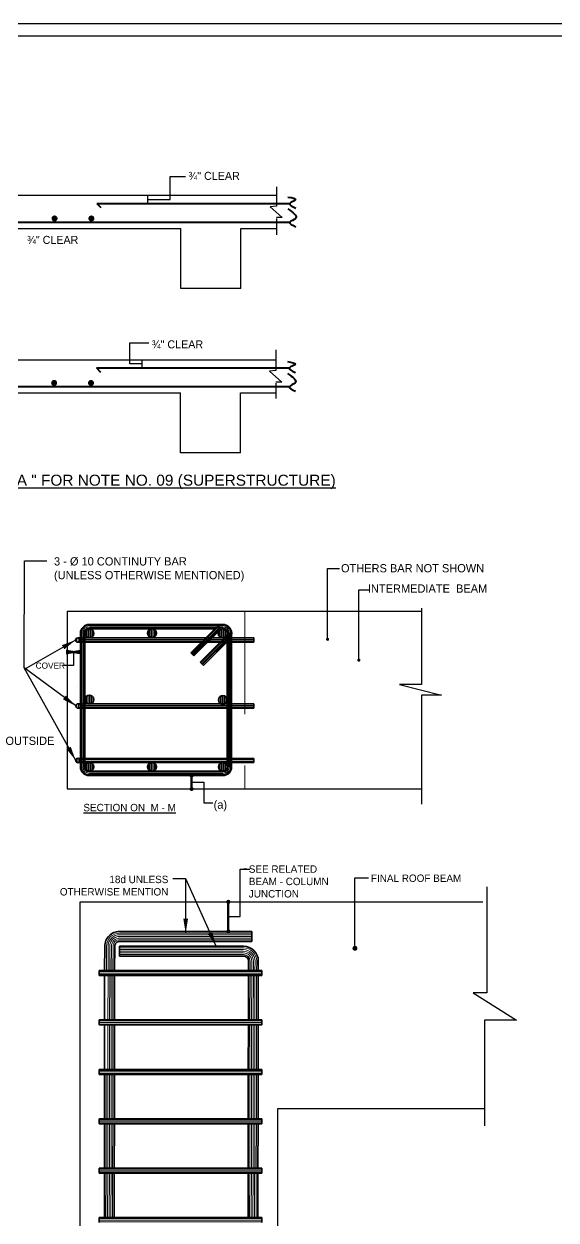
# Model space of a CAD drawing. Header units: inches. Extents: x -159432 to -126829, y -44881 to -40109.
# Drawn here: x -146109 to -145851, y -42296 to -41715 of the extents above; entities that cross this region are included whole.
import ezdxf

# ---------------------------------------------------------------- set-up
doc = ezdxf.new("R2010")
doc.units = ezdxf.units.IN
doc.header["$LTSCALE"] = 10
doc.header["$MEASUREMENT"] = 0
doc.linetypes.add('DASHED', pattern=[0.75, 0.5, -0.25])
doc.layers.get('0').update_dxf_attribs({"color": 140, "lineweight": 25})
for name, color, linetype, lineweight in [('DASHED LIGHT', 7, 'DASHED', 15), ('DIM', 6, 'Continuous', 25), ('DIMENSION', 6, 'Continuous', 25), ('DOTS', 31, 'Continuous', 0), ('line', 134, 'Continuous', 30), ('LINTEL', 12, 'Continuous', 35), ('SLAB  RODS', 212, 'Continuous', 40)]:
    doc.layers.add(name, color=color, linetype=linetype, lineweight=lineweight)
doc.styles.add('Arial Narrow', font='ARIALN.TTF', dxfattribs={"height": 8})
doc.dimstyles.new('ARCHITECT', dxfattribs={"dimtxt": 7, "dimasz": 2, "dimexe": 6, "dimexo": 6, "dimgap": 2, "dimtad": 1, "dimdec": 1, "dimzin": 3, "dimdsep": 46, "dimlunit": 4, "dimtxsty": 'Standard', "dimblk1": 'DIM', "dimblk2": 'DIM', "dimsah": 1, "dimcen": 0.09375, "dimse1": 1, "dimse2": 1, "dimclrd": 6, "dimclre": 6, "dimclrt": 5, "dimadec": 0, "dimazin": 0, "dimtfac": 0.5, "dimtdec": 1, "dimtofl": 0, "dimtmove": 2, "dimatfit": 3, "dimldrblk": 'DIM', "dimfxl": 6, "dimfrac": 1, "dimtolj": 1, "dimtzin": 0, "dimarcsym": 0})
doc.dimstyles.get("Standard").update_dxf_attribs({"dimtxt": 8, "dimasz": 2, "dimexe": 2, "dimexo": 3, "dimgap": 2, "dimtad": 1, "dimdec": 0, "dimzin": 0, "dimdsep": 46, "dimlunit": 3, "dimtxsty": 'Arial Narrow', "dimblk": 'DOT', "dimcen": 0.09, "dimclrd": 256, "dimclre": 256, "dimclrt": 256, "dimadec": 0, "dimazin": 0, "dimtfac": 1, "dimtdec": 0, "dimtix": 1, "dimtmove": 2, "dimatfit": 3, "dimldrblk": 'OPEN30', "dimfxl": 1, "dimtolj": 1, "dimtzin": 0, "dimlwd": -1, "dimlwe": -1, "dimarcsym": 0})
doc.dimstyles.new('STANDERD', dxfattribs={"dimscale": 0, "dimtxt": 4, "dimasz": 8, "dimexe": 8, "dimexo": 8, "dimgap": 2, "dimtad": 1, "dimdec": 0, "dimzin": 0, "dimdsep": 46, "dimlunit": 4, "dimtxsty": 'Standard', "dimblk": 'DOTSMALL', "dimcen": 0, "dimdle": 8, "dimclrd": 256, "dimclre": 256, "dimclrt": 2, "dimadec": 0, "dimazin": 0, "dimtfac": 1, "dimtdec": 0, "dimtmove": 2, "dimatfit": 1, "dimfxl": 1, "dimtolj": 1, "dimtzin": 0, "dimlwd": -1, "dimarcsym": 0})
doc.dimstyles.new('Style 1', dxfattribs={"dimscale": 0, "dimtxt": 5, "dimasz": 7, "dimexe": 5, "dimexo": 5, "dimgap": 2, "dimtad": 1, "dimdec": 0, "dimzin": 0, "dimdsep": 46, "dimlunit": 4, "dimtxsty": 'Standard', "dimblk": 'DOTSMALL', "dimcen": 0, "dimdle": 4, "dimclrd": 256, "dimclre": 256, "dimclrt": 2, "dimadec": 1, "dimazin": 3, "dimtfac": 1, "dimtdec": 0, "dimtmove": 2, "dimatfit": 1, "dimfxl": 1, "dimfrac": 2, "dimtolj": 1, "dimtzin": 0, "dimlwe": -1, "dimarcsym": 0})
pattern_1 = [(0, (-146454.3707, -42623.9182), (0, 0.75), [])]

# ---------------------------------------------------------------- blocks, each defined once
blk = doc.blocks.new('_DotSmall')
at = {"color": 0, "linetype": 'ByBlock', "const_width": 0.5}
blk.add_lwpolyline([(-0.0625, 0, 1), (0.0625, 0, 1)], format="xyb", close=True, dxfattribs=at)
blk = doc.blocks.new('DIM')
at = {"layer": 'DIM'}
for p, q in [((0, 5.08), (0, -5.08)), ((5.08, 0), (-5.08, 0))]:
    blk.add_line(p, q, dxfattribs=at)
at = {"layer": 'DIM', "const_width": 0.64}
blk.add_lwpolyline([(-0.32, 0, 1), (0.32, 0, 1)], format="xyb", close=True, dxfattribs=at)
blk = doc.blocks.new('DOT')
blk.add_line((-0.5, 0), (-1, 0))
at = {"const_width": 0.5}
blk.add_lwpolyline([(-0.25, 0, 1), (0.25, 0, 1)], format="xyb", close=True, dxfattribs=at)
blk = doc.blocks.new('_Dot')
at = {"color": 0, "linetype": 'ByBlock', "lineweight": -2}
blk.add_line((-0.5, 0), (-1, 0), dxfattribs=at)
at = {"color": 0, "linetype": 'ByBlock', "const_width": 0.5}
blk.add_lwpolyline([(-0.25, 0, 1), (0.25, 0, 1)], format="xyb", close=True, dxfattribs=at)

msp = doc.modelspace()

# ---------------------------------------------------------------- hatches: boundary and pattern name
at = {"layer": 'DOTS', "ltscale": 15}
h = msp.add_hatch(dxfattribs=at)
h.set_pattern_fill('LINE', color=256, scale=4.68, angle=90, style=0)
h.set_pattern_definition([(90, (-146244.7211, -42642.5863), (-0.585, 4e-17), [])])
h.paths.add_polyline_path([(-146076.94351, -42013.26285, 0.351739288), (-146075.25047, -42011.15393, 0.943512779), (-146079.55589, -42010.90345, 0.023116228), (-146079.56512, -42011.10285), (-146079.56512, -42011.30584, 0.332084686), (-146077.87742, -42013.26285)])
h = msp.add_hatch(dxfattribs=at)
h.set_pattern_fill('LINE', color=256, scale=4.68, angle=90, style=0)
h.set_pattern_definition([(90, (-146214.28736, -42586.2984), (-0.585, 4e-17), [])])
h.paths.add_polyline_path([(-146046.97136, -42013.13494), (-146046.56533, -42013.13494, 0.355145867), (-146044.84671, -42011.02052, 0.326440323), (-146046.35054, -42008.9626), (-146047.66288, -42008.9626, 0.277022522), (-146049.13136, -42010.63136), (-146049.13136, -42010.97494, 0.414213562)])
h = msp.add_hatch(dxfattribs=at)
h.set_pattern_fill('LINE', color=256, scale=4.68, angle=90, style=0)
h.set_pattern_definition([(90, (-146210.1611, -42642.5863), (-0.585, 4e-17), [])])
h.paths.add_polyline_path([(-146013.08484, -42013.26285), (-146012.18608, -42013.26285, 0.354079844), (-146010.47546, -42011.15012, 1), (-146014.79546, -42011.15012, 0.354079844)])
h = msp.add_hatch(dxfattribs=at)
h.set_pattern_fill('LINE', color=256, scale=4.68, angle=90, style=0)
h.set_pattern_definition([(90, (-147107.7251, -42323.0804), (-0.585, 4e-17), [])])
h.paths.add_polyline_path([(-146077.40512, -42045.38477), (-146076.99909, -42045.38477, 0.355145867), (-146075.28046, -42043.27035, 0.326440323), (-146076.78429, -42041.21243), (-146078.09663, -42041.21243, 0.277022522), (-146079.56512, -42042.88119), (-146079.56512, -42043.22477, 0.414213562)])
h = msp.add_hatch(dxfattribs=at)
h.set_pattern_fill('LINE', color=256, scale=4.68, angle=90, style=0)
h.set_pattern_definition([(90, (-146179.8529, -42618.7807), (-0.585, 4e-17), [])])
h.paths.add_polyline_path([(-146012.53689, -42045.61728), (-146012.13087, -42045.61728, 0.355145867), (-146010.41224, -42043.50285, 0.326440323), (-146011.91607, -42041.44493), (-146013.22841, -42041.44493, 0.277022522), (-146014.69689, -42043.1137), (-146014.69689, -42043.45728, 0.414213562)])
h = msp.add_hatch(dxfattribs=at)
h.set_pattern_fill('LINE', color=256, scale=4.68, angle=90, style=0)
h.set_pattern_definition([(90, (-146244.7211, -42651.2263), (-0.585, 4e-17), [])])
h.paths.add_polyline_path([(-146077.40512, -42078.06285), (-146076.99909, -42078.06285, 0.355145867), (-146075.28046, -42075.94843, 0.326440323), (-146076.78429, -42073.89051), (-146078.09663, -42073.89051, 0.277022522), (-146079.56512, -42075.55927), (-146079.56512, -42075.90285, 0.414213562)])
h = msp.add_hatch(dxfattribs=at)
h.set_pattern_fill('LINE', color=256, scale=4.68, angle=90, style=0)
h.set_pattern_definition([(90, (-146214.28736, -42651.2263), (-0.585, 4e-17), [])])
h.paths.add_polyline_path([(-146046.97136, -42078.06285), (-146046.56533, -42078.06285, 0.355145867), (-146044.84671, -42075.94843, 0.326440323), (-146046.35054, -42073.89051), (-146047.66288, -42073.89051, 0.277022522), (-146049.13136, -42075.55927), (-146049.13136, -42075.90285, 0.414213562)])
h = msp.add_hatch(dxfattribs=at)
h.set_pattern_fill('LINE', color=256, scale=4.68, angle=90, style=0)
h.set_pattern_definition([(90, (-146210.1611, -42651.2263), (-0.585, 4e-17), [])])
h.paths.add_polyline_path([(-146012.60512, -42078.06285, 0.414213562), (-146010.44512, -42075.90285), (-146010.44512, -42075.69717, 0.29710898), (-146011.96166, -42073.89051), (-146013.21714, -42073.89051, 0.330258435), (-146014.7494, -42075.95728, 0.34975741), (-146013.07123, -42078.06285)])
h = msp.add_hatch(dxfattribs=at)
h.set_pattern_fill('LINE', color=256, scale=6, style=0)
h.set_pattern_definition(pattern_1)
h.paths.add_polyline_path([(-145993.57991, -42177.33746), (-145993.57991, -42174.93746), (-146072.6488, -42174.93746), (-146072.6488, -42177.33746)])
h = msp.add_hatch(dxfattribs=at)
h.set_pattern_fill('LINE', color=256, scale=6, style=0)
h.set_pattern_definition(pattern_1)
h.paths.add_polyline_path([(-145993.57991, -42201.33746), (-145993.57991, -42198.93746), (-146072.6488, -42198.93746), (-146072.6488, -42201.33746)])
h = msp.add_hatch(dxfattribs=at)
h.set_pattern_fill('LINE', color=256, scale=6, style=0)
h.set_pattern_definition(pattern_1)
h.paths.add_polyline_path([(-145993.57991, -42222.93746), (-146072.6488, -42222.93746), (-146072.6488, -42225.33746), (-145993.57991, -42225.33746)])
h = msp.add_hatch(dxfattribs=at)
h.set_pattern_fill('LINE', color=256, scale=6, style=0)
h.set_pattern_definition(pattern_1)
h.paths.add_polyline_path([(-145993.57991, -42249.33746), (-145993.57991, -42246.93746), (-146072.6488, -42246.93746), (-146072.6488, -42249.33746)])
h = msp.add_hatch(dxfattribs=at)
h.set_pattern_fill('LINE', color=256, scale=6, style=0)
h.set_pattern_definition(pattern_1)
h.paths.add_polyline_path([(-145993.57991, -42273.33746), (-145993.57991, -42270.93746), (-146072.6488, -42270.93746), (-146072.6488, -42273.33746)])
h = msp.add_hatch(dxfattribs=at)
h.set_pattern_fill('LINE', color=256, scale=6, style=0)
h.set_pattern_definition(pattern_1)
h.paths.add_polyline_path([(-145993.57991, -42297.33746), (-145993.57991, -42294.93746), (-146072.6488, -42294.93746), (-146072.6488, -42297.33746)])

# ---------------------------------------------------------------- linework, layer by layer
at = {"layer": 'DASHED LIGHT', "ltscale": 10}
msp.add_line((-146001.80512, -42000.30285), (-146001.80512, -42086.70285), dxfattribs=at)
at = {"layer": 'DIMENSION', "ltscale": 15}
for p, q in [((-145986.57349, -41794.24588), (-145986.57349, -41803.53797)), ((-145986.57349, -41803.53797), (-145989.63721, -41803.89863)), ((-145989.63721, -41803.89863), (-145983.74565, -41809.14243)), ((-145983.74565, -41809.14243), (-145986.57349, -41809.14243)), ((-145986.57349, -41809.63326), (-145986.57349, -41817.45017)), ((-145986.75816, -41873.35576), (-145986.75816, -41883.43022)), ((-145986.75816, -41883.43022), (-145989.82188, -41883.79087)), ((-145989.82188, -41883.79087), (-145983.93032, -41889.03468)), ((-145983.93032, -41889.03468), (-145986.75816, -41889.03468)), ((-145986.75816, -41889.5255), (-145986.75816, -41897.07791)), ((-146084.0625, -42013.46899), (-146084.0625, -42013.46899)), ((-146085.0336, -42020.192), (-146085.0336, -42026.75363)), ((-146085.0336, -42026.75363), (-146090.42998, -42026.75363)), ((-146083.71336, -42036.93772), (-146083.71336, -42036.93772)), ((-146084.03251, -42073.51846), (-146084.03251, -42073.51846)), ((-146027.72512, -42083.46285), (-146021.73817, -42083.46285)), ((-146021.73817, -42083.46285), (-146021.73817, -42093.51416)), ((-146021.73817, -42093.51416), (-146017.47751, -42093.51416)), ((-146004.10564, -42148.73705), (-146004.10564, -42125.61189)), ((-145948.40327, -42164.08941), (-145948.40327, -42129.86594)), ((-145948.40327, -42129.86594), (-145941.75193, -42129.86594)), ((-146009.90245, -42148.73705), (-146004.10564, -42148.73705))]:
    msp.add_line(p, q, dxfattribs=at)
at = {"layer": 'DIMENSION'}
msp.add_line((-146108.97423, -41975.94946), (-146097.97695, -41975.94946), dxfattribs=at)
at = {"layer": 'DIMENSION', "ltscale": 15, "const_width": 1.2}
msp.add_lwpolyline([(-145949.00327, -42164.08941, 1), (-145947.80327, -42164.08941, 1)], format="xyb", close=True, dxfattribs=at)
at = {"layer": 'DOTS', "ltscale": 15}
for p, q in [((-146081.18512, -42075.90285), (-146081.18512, -42010.90345)), ((-146080.64512, -42075.90285), (-146080.64512, -42011.04796)), ((-146080.10512, -42075.90285), (-146080.10512, -42010.91141)), ((-146077.40512, -42007.32285), (-146012.57834, -42007.32285)), ((-146077.40512, -42007.86285), (-146012.57834, -42007.86285)), ((-146077.40512, -42008.40285), (-146012.57834, -42008.40285)), ((-146014.16592, -42007.32285), (-146027.75392, -42020.91085)), ((-146013.94225, -42007.86285), (-146027.37208, -42021.29268)), ((-146013.71857, -42008.40285), (-146026.99024, -42021.67452)), ((-146008.79841, -42011.09633), (-146023.18395, -42025.48084)), ((-146009.3384, -42012.39999), (-146022.80213, -42025.8627)), ((-146009.87839, -42011.08607), (-146009.87839, -42017.58285)), ((-146009.3384, -42011.08271), (-146009.3384, -42017.58456)), ((-146008.79841, -42011.07935), (-146008.79841, -42017.58285)), ((-146083.58903, -42015.26654), (-146083.58903, -42013.47935)), ((-146082.86903, -42015.39118), (-146082.86903, -42013.35471)), ((-146082.14903, -42015.05977), (-146082.14903, -42013.68612)), ((-146081.98826, -42014.79471), (-145997.44507, -42014.79471)), ((-146081.94449, -42014.07471), (-145997.44507, -42014.07471)), ((-146009.87839, -42013.70366), (-146022.42031, -42026.24455)), ((-146009.87839, -42017.58285), (-146009.87839, -42075.99046)), ((-146009.3384, -42017.58456), (-146009.36512, -42075.99046)), ((-146008.79841, -42017.58285), (-146008.79841, -42075.99046)), ((-146083.4585, -42047.29238), (-146083.4585, -42045.50518)), ((-146082.7385, -42047.41702), (-146082.7385, -42045.38055)), ((-146082.0185, -42047.08561), (-146082.0185, -42045.71196)), ((-146081.85773, -42046.82055), (-145997.51817, -42046.82055)), ((-146081.80791, -42046.12246), (-145997.51817, -42046.10055)), ((-146083.55904, -42073.76587), (-146083.55904, -42071.97867)), ((-146082.83904, -42073.89051), (-146082.83904, -42071.85404)), ((-146082.11904, -42073.5591), (-146082.11904, -42072.18545)), ((-146081.95827, -42073.29404), (-145997.53286, -42073.29404)), ((-146081.90305, -42072.61727), (-145997.53286, -42072.57404)), ((-146077.40512, -42078.60285), (-146012.60512, -42078.60285)), ((-146077.40512, -42079.14285), (-146012.57219, -42079.14285)), ((-146077.40512, -42079.68285), (-146012.57219, -42079.68285)), ((-146062.69286, -42156.73705), (-145998.52398, -42156.73705)), ((-146062.69286, -42157.53705), (-145998.52398, -42157.53705)), ((-146069.12334, -42174.93747), (-146069.09286, -42163.13706)), ((-146068.32336, -42174.93746), (-146068.29288, -42163.13705)), ((-146067.52336, -42174.93746), (-146067.49288, -42163.13705)), ((-146066.72336, -42174.93746), (-146066.69288, -42163.13705)), ((-146065.92333, -42174.93746), (-146065.89288, -42163.13705)), ((-146062.69286, -42158.33705), (-145998.52398, -42158.33705)), ((-146062.69286, -42159.13705), (-145998.52398, -42159.13705)), ((-146062.69286, -42159.93705), (-145998.52398, -42159.93705)), ((-146062.69286, -42163.93705), (-146002.52879, -42163.93705)), ((-146062.69286, -42164.73705), (-146002.52879, -42164.73705)), ((-146062.69286, -42165.53705), (-146002.52879, -42165.53705)), ((-146062.69286, -42166.33705), (-146002.52879, -42166.33705)), ((-146062.69286, -42167.13705), (-146002.52879, -42167.13705)), ((-145999.34812, -42174.93746), (-145999.32879, -42170.33705)), ((-145998.54813, -42174.93746), (-145998.52879, -42170.33705)), ((-145997.74813, -42174.93746), (-145997.72879, -42170.33705)), ((-145996.94813, -42174.93746), (-145996.92879, -42170.33705)), ((-145996.14811, -42174.93746), (-145996.12879, -42170.33705)), ((-146068.36185, -42198.93746), (-146068.32721, -42177.33746)), ((-146067.56187, -42198.93746), (-146067.52721, -42177.33746)), ((-146066.76185, -42198.93746), (-146066.72721, -42177.33746)), ((-146065.96179, -42198.93746), (-146065.92718, -42177.33746)), ((-145999.38742, -42198.93746), (-145999.35205, -42177.33746)), ((-145998.58745, -42198.93746), (-145998.55206, -42177.33746)), ((-145997.78747, -42198.93746), (-145997.75207, -42177.33746)), ((-145996.98745, -42198.93746), (-145996.95206, -42177.33746)), ((-145996.1874, -42198.93746), (-145996.15204, -42177.33746)), ((-146068.40035, -42222.93746), (-146068.3657, -42201.33746)), ((-146067.60037, -42222.93746), (-146067.56572, -42201.33746)), ((-146066.80034, -42222.93746), (-146066.7657, -42201.33746)), ((-146066.00026, -42222.93746), (-146065.96564, -42201.33746)), ((-145999.42672, -42222.93746), (-145999.39135, -42201.33746)), ((-145998.62678, -42222.93746), (-145998.59138, -42201.33746)), ((-145997.8268, -42222.93746), (-145997.7914, -42201.33746)), ((-145997.02678, -42222.93746), (-145996.99138, -42201.33746)), ((-145996.22669, -42222.93746), (-145996.19133, -42201.33746)), ((-146069.23876, -42246.93746), (-146069.20413, -42225.33746)), ((-146068.43884, -42246.93746), (-146068.4042, -42225.33746)), ((-146067.63887, -42246.93746), (-146067.60422, -42225.33746)), ((-146066.83884, -42246.93746), (-146066.80419, -42225.33746)), ((-146066.03872, -42246.93746), (-146066.0041, -42225.33746)), ((-145999.46602, -42246.93746), (-145999.43065, -42225.33746)), ((-145998.6661, -42246.93746), (-145998.63071, -42225.33746)), ((-145997.86613, -42246.93746), (-145997.83073, -42225.33746)), ((-145997.0661, -42246.93746), (-145997.03071, -42225.33746)), ((-145996.26599, -42246.93746), (-145996.23062, -42225.33746)), ((-146069.27723, -42270.93746), (-146069.2426, -42249.33746)), ((-146068.47734, -42270.93746), (-146068.44269, -42249.33746)), ((-146067.67738, -42270.93746), (-146067.64272, -42249.33746)), ((-146066.87733, -42270.93746), (-146066.84269, -42249.33746)), ((-146066.07718, -42270.93746), (-146066.04257, -42249.33746)), ((-145999.50532, -42270.93746), (-145999.46995, -42249.33746)), ((-145998.70542, -42270.93746), (-145998.67003, -42249.33746)), ((-145997.90546, -42270.93746), (-145997.87006, -42249.33746)), ((-145997.10542, -42270.93746), (-145997.07003, -42249.33746)), ((-145996.30528, -42270.93746), (-145996.26992, -42249.33746)), ((-146069.3157, -42294.93746), (-146069.28108, -42273.33746)), ((-146068.51583, -42294.93746), (-146068.48119, -42273.33746)), ((-146067.71588, -42294.93746), (-146067.68123, -42273.33746)), ((-146066.91583, -42294.93746), (-146066.88118, -42273.33746)), ((-146066.11565, -42294.93746), (-146066.08103, -42273.33746)), ((-145999.54462, -42294.93746), (-145999.50925, -42273.33746)), ((-145998.74475, -42294.93746), (-145998.70936, -42273.33746)), ((-145997.94479, -42294.93746), (-145997.9094, -42273.33746)), ((-145997.14475, -42294.93746), (-145997.10936, -42273.33746)), ((-145996.34457, -42294.93746), (-145996.30921, -42273.33746))]:
    msp.add_line(p, q, dxfattribs=at)
for centre, radius, start, end in [((-146077.40512, -42011.10285), 3.78, 90, 180), ((-146077.40512, -42011.10285), 3.24, 90, 180), ((-146077.40512, -42011.10285), 2.7, 90, 180), ((-146012.57834, -42011.10285), 3.78, 0.35623508, 90), ((-146012.57834, -42011.10285), 3.24, 0.35623508, 90), ((-146012.57834, -42011.10285), 2.7, 0.35623508, 90), ((-146077.40512, -42075.90285), 3.78, 180, 270), ((-146077.40512, -42075.90285), 3.24, 180, 270), ((-146077.40512, -42075.90285), 2.7, 180, 270), ((-146012.60512, -42075.90285), 3.78, 270, 0), ((-146012.60512, -42075.90285), 2.7, 270, 0), ((-146012.60512, -42075.90285), 3.24, 270, 0), ((-146062.69286, -42163.13705), 6.4, 90, 180.00012625), ((-146062.69286, -42163.13705), 5.6, 90, 180.00012625), ((-146062.69286, -42163.13705), 4.8, 90, 180.00012625), ((-146062.69286, -42163.13705), 4, 90, 180.00012625), ((-146062.69286, -42163.13705), 3.2, 90, 180.00012625), ((-146002.52879, -42170.33705), 6.4, 0.00012625, 90), ((-146002.52879, -42170.33705), 5.6, 0.00012625, 90), ((-146002.52879, -42170.33705), 4.8, 0.00012625, 90), ((-146002.52879, -42170.33705), 4, 0.00012625, 90), ((-146002.52879, -42170.33705), 3.2, 0.00012625, 90)]:
    msp.add_arc(centre, radius, start, end, dxfattribs=at)
at = {"layer": 'line'}
for p, q in [((-146038.10595, -41800.30636), (-146038.10595, -41789.10323)), ((-146038.10595, -41789.10323), (-146030.66159, -41789.10323)), ((-146230.83553, -41798.30846), (-145986.57349, -41798.30846)), ((-146049.00233, -41802.30427), (-146049.00233, -41798.30846)), ((-146049.00233, -41800.30636), (-146038.10595, -41800.30636)), ((-146155.90097, -41814.43396), (-146032.96433, -41814.43396)), ((-146032.96433, -41843.59396), (-146032.96433, -41814.43396)), ((-146003.80433, -41814.43396), (-145986.57349, -41814.43396)), ((-146003.80433, -41843.59396), (-146003.80433, -41814.43396)), ((-146003.80433, -41843.59396), (-146032.96433, -41843.59396)), ((-146231.35776, -41878.20071), (-145986.75816, -41878.20071)), ((-146156.08564, -41894.3262), (-146033.149, -41894.3262)), ((-146033.149, -41923.4862), (-146033.149, -41894.3262)), ((-146003.989, -41894.3262), (-145986.75816, -41894.3262)), ((-146003.989, -41923.4862), (-146003.989, -41894.3262)), ((-146003.989, -41923.4862), (-146033.149, -41923.4862)), ((-146001.80512, -42000.30285), (-145916.41392, -42000.30285)), ((-146001.80512, -42086.65007), (-145916.41392, -42086.65007))]:
    msp.add_line(p, q, dxfattribs=at)
at = {"layer": 'line', "ltscale": 15}
for p, q in [((-146088.20512, -42000.30285), (-146088.20512, -42086.70285)), ((-146088.20512, -42000.30285), (-146001.80512, -42000.30285)), ((-145916.00588, -41998.86677), (-145916.00588, -42036.00149)), ((-145916.00588, -42036.00149), (-145926.77383, -42036.00149)), ((-145926.77383, -42036.00149), (-145906.43438, -42041.08125)), ((-145916.00588, -42041.08125), (-145916.00588, -42094.01982)), ((-145906.43438, -42041.08125), (-145916.00588, -42041.08125)), ((-146088.20512, -42086.70285), (-146001.80512, -42086.70285)), ((-145884.30366, -42134.32585), (-145884.30366, -42185.80551)), ((-146081.89253, -42141.53705), (-145886.33742, -42141.53705)), ((-146081.89253, -42486.98155), (-146081.89253, -42141.53705)), ((-145891.02661, -42185.80551), (-145869.92447, -42198.94127)), ((-145884.30366, -42185.80551), (-145891.02661, -42185.80551)), ((-145869.92447, -42198.94127), (-145885.46413, -42198.94127)), ((-145885.46413, -42198.94127), (-145885.46413, -42250.29015)), ((-145985.89253, -42241.88367), (-145885.33527, -42241.88367)), ((-145985.89253, -42354.85168), (-145985.89253, -42241.88367))]:
    msp.add_line(p, q, dxfattribs=at)
at = {"layer": 'line'}
msp.add_lwpolyline([(-146908.44475, -42613.58871), (-145557.4824, -42613.58871), (-145557.4824, -41715.05143), (-146908.44475, -41715.05143)], close=True, dxfattribs=at)
for points in [[(-145644.38448, -41720.95837), (-146902.53781, -41720.95837), (-146902.53781, -42607.68177), (-145644.38448, -42607.68177)], [(-146051.77237, -41880.19861), (-146057.65885, -41880.19861), (-146057.65885, -41869.91616), (-146048.53895, -41869.91616)], [(-146051.77237, -41882.19651), (-146051.77237, -41878.20071)]]:
    msp.add_lwpolyline(points, dxfattribs=at)
at = {"layer": 'LINTEL', "ltscale": 15}
for p, q in [((-146081.72512, -42011.10285), (-146081.72512, -42075.90285)), ((-146079.56512, -42011.10285), (-146079.56512, -42075.90285)), ((-146077.40512, -42006.78285), (-146012.57834, -42006.78285)), ((-146077.40512, -42008.94285), (-146016.5496, -42008.94285)), ((-146015.6549, -42008.04815), (-146028.13575, -42020.52901)), ((-146014.05337, -42009.50132), (-146026.6084, -42022.05636)), ((-146012.6002, -42006.78285), (-146012.57834, -42006.78285)), ((-146010.44512, -42011.10285), (-146010.44512, -42075.90285)), ((-146008.28512, -42011.62997), (-146008.28512, -42075.90285)), ((-146008.25842, -42011.07599), (-146008.25815, -42011.12041)), ((-146082.86903, -42013.35471), (-145997.44507, -42013.35471)), ((-146082.86903, -42015.39118), (-145997.44507, -42015.39118)), ((-146064.52907, -42015.39118), (-146014.68997, -42015.39118)), ((-146011.23514, -42012.76938), (-146023.56577, -42025.09899)), ((-146009.52336, -42014.20197), (-146021.99308, -42026.67168)), ((-145997.44507, -42015.39118), (-145997.44507, -42013.35471)), ((-146028.13575, -42020.52901), (-146026.6084, -42022.05636)), ((-146023.56577, -42025.09899), (-146021.99308, -42026.67168)), ((-146082.7385, -42045.38055), (-145997.51817, -42045.38055)), ((-145997.51817, -42045.38055), (-145997.51817, -42047.41702)), ((-146082.7385, -42047.41702), (-145997.51817, -42047.41702)), ((-146082.83904, -42071.85404), (-145997.53286, -42071.85404)), ((-146082.83904, -42073.89051), (-145997.53286, -42073.89051)), ((-146058.04907, -42071.85404), (-146014.6955, -42071.85404)), ((-145997.53286, -42073.89051), (-145997.53286, -42071.85404)), ((-146077.40512, -42078.06285), (-146012.60512, -42078.06285)), ((-146077.40512, -42080.22285), (-146012.60512, -42080.22285)), ((-146062.69286, -42155.93705), (-145998.52398, -42155.93705)), ((-145998.52398, -42155.87329), (-145998.52398, -42160.73705)), ((-146070.03852, -42174.93746), (-146069.89286, -42163.13706)), ((-146065.12328, -42174.93746), (-146065.09286, -42163.13705)), ((-146062.69286, -42160.73705), (-145998.52398, -42160.73705)), ((-146062.69286, -42163.13705), (-146002.52879, -42163.13705)), ((-146062.69286, -42163.13705), (-146062.69286, -42167.93705)), ((-146062.69286, -42167.93705), (-146002.499, -42167.93705)), ((-146072.6488, -42174.93746), (-145993.57991, -42174.93746)), ((-146072.6488, -42177.33746), (-146072.6488, -42174.93746)), ((-146000.11934, -42174.93746), (-146000.099, -42170.33753)), ((-145995.34808, -42174.93746), (-145995.32879, -42170.33703)), ((-145993.57991, -42177.33746), (-145993.57991, -42174.93746)), ((-146072.6488, -42177.33746), (-145993.57991, -42177.33746)), ((-146070.03852, -42198.93746), (-146070.00395, -42177.33746)), ((-146065.16169, -42198.93746), (-146065.12712, -42177.33746)), ((-146000.16071, -42198.93746), (-146000.12348, -42177.33746)), ((-145995.38733, -42198.93746), (-145995.35201, -42177.33746)), ((-146072.6488, -42198.93746), (-145993.57991, -42198.93746)), ((-146072.6488, -42201.33746), (-146072.6488, -42198.93746)), ((-146072.6488, -42201.33746), (-145993.57991, -42201.33746)), ((-146070.03852, -42222.93746), (-146070.00395, -42201.33746)), ((-146065.20011, -42222.93746), (-146065.16553, -42201.33746)), ((-146000.20209, -42222.93746), (-146000.16485, -42201.33746)), ((-145995.42657, -42222.93746), (-145995.39125, -42201.33746)), ((-145993.57991, -42201.33746), (-145993.57991, -42198.93746)), ((-146072.6488, -42222.93746), (-145993.57991, -42222.93746)), ((-146072.6488, -42225.33746), (-146072.6488, -42222.93746)), ((-146072.6488, -42225.33746), (-145993.57991, -42225.33746)), ((-146070.03852, -42246.93746), (-146070.00395, -42225.33746)), ((-146065.23852, -42246.93746), (-146065.20395, -42225.33746)), ((-146000.24346, -42246.93746), (-146000.20623, -42225.33746)), ((-145995.46581, -42246.93746), (-145995.43049, -42225.33746)), ((-145993.57991, -42225.33746), (-145993.57991, -42222.93746)), ((-146072.6488, -42246.93746), (-145993.57991, -42246.93746)), ((-146072.6488, -42249.33746), (-146072.6488, -42246.93746)), ((-146072.6488, -42249.33746), (-145993.57991, -42249.33746)), ((-146070.07694, -42270.93746), (-146070.04237, -42249.33746)), ((-146065.27694, -42270.93746), (-146065.24237, -42249.33746)), ((-146000.28484, -42270.93746), (-146000.2476, -42249.33746)), ((-145995.50505, -42270.93746), (-145995.46973, -42249.33746)), ((-145993.57991, -42249.33746), (-145993.57991, -42246.93746)), ((-146072.6488, -42270.93746), (-145993.57991, -42270.93746)), ((-146072.6488, -42273.33746), (-146072.6488, -42270.93746)), ((-146072.6488, -42273.33746), (-145993.57991, -42273.33746)), ((-146070.11536, -42294.93746), (-146070.08078, -42273.33746)), ((-146065.31536, -42294.93746), (-146065.28078, -42273.33746)), ((-146000.32622, -42294.93746), (-146000.28898, -42273.33746)), ((-145995.54429, -42294.93746), (-145995.50898, -42273.33746)), ((-145993.57991, -42273.33746), (-145993.57991, -42270.93746)), ((-146072.6488, -42294.93746), (-145993.57991, -42294.93746)), ((-146072.6488, -42297.33746), (-146072.6488, -42294.93746)), ((-145993.57991, -42297.33746), (-145993.57991, -42294.93746))]:
    msp.add_line(p, q, dxfattribs=at)
for centre, radius in [((-146077.41047, -42011.15393), 2.16), ((-146047.00671, -42011.02052), 2.16), ((-146012.63546, -42011.15012), 2.16), ((-146082.9825, -42014.37295), 1.08), ((-146077.44046, -42043.27035), 2.16), ((-146012.57224, -42043.50285), 2.16), ((-146082.85197, -42046.39878), 1.08), ((-146082.95251, -42072.87227), 1.08), ((-146077.44046, -42075.94843), 2.16), ((-146047.00671, -42075.94843), 2.16), ((-146012.5894, -42075.95728), 2.16)]:
    msp.add_circle(centre, radius, dxfattribs=at)
for centre, radius, start, end in [((-146077.40512, -42011.10285), 4.32, 90, 180), ((-146077.40512, -42011.10285), 2.16, 90, 180), ((-146012.6002, -42011.10285), 4.32, 90, 135), ((-146012.60512, -42011.10285), 2.16, 0, 90), ((-146012.57834, -42011.10285), 4.32, 0.35623508, 90), ((-146012.57806, -42011.14727), 4.32, 315, 0.35623508), ((-146077.40512, -42075.90285), 4.32, 180, 270), ((-146077.40512, -42075.90285), 2.16, 180, 270), ((-146012.60512, -42075.90285), 4.32, 270, 0), ((-146012.60512, -42075.90285), 2.16, 270, 0), ((-146062.69286, -42163.13705), 7.2, 90, 180.00012625), ((-146062.69286, -42163.13705), 2.4, 90, 180.00012625), ((-146002.52879, -42170.33705), 7.2, 0.00012625, 90), ((-146002.499, -42170.33705), 2.4, 359.98841174, 90)]:
    msp.add_arc(centre, radius, start, end, dxfattribs=at)
at = {"layer": 'SLAB  RODS'}
for points in [[(-146073.78833, -41802.30427), (-145980.05531, -41802.30427)], [(-146073.78833, -41802.30427), (-146071.84326, -41804.27238)], [(-146182.68992, -41811.35387), (-145980.05531, -41811.35387)], [(-146073.973, -41882.19651), (-145980.23998, -41882.19651)], [(-146073.973, -41882.19651), (-146072.02792, -41884.16463)], [(-146049.187, -41882.19651), (-145980.23998, -41882.19651)], [(-146229.51175, -41891.24611), (-145980.23998, -41891.24611)]]:
    msp.add_lwpolyline(points, dxfattribs=at)
at = {"layer": 'SLAB  RODS', "ltscale": 10, "const_width": 1.458}
for points in [[(-146095.04181, -41809.5661, 1), (-146093.58381, -41809.5661, 1)], [(-146077.14842, -41809.5661, 1), (-146075.69042, -41809.5661, 1)], [(-146095.22648, -41889.45835, 1), (-146093.76848, -41889.45835, 1)], [(-146077.33308, -41889.45835, 1), (-146075.87508, -41889.45835, 1)]]:
    msp.add_lwpolyline(points, format="xyb", close=True, dxfattribs=at)
at = {"layer": 'SLAB  RODS'}
for points in [[(-145980.94497, -41799.14226), (-145977.24539, -41800.52921), (-145980.05531, -41802.30427), (-145977.09124, -41804.53597)], [(-145980.94497, -41804.91136), (-145977.24539, -41809.57882), (-145980.05531, -41811.35387), (-145977.09124, -41813.58557)], [(-145981.12963, -41879.0345), (-145977.43005, -41880.42146), (-145980.23998, -41882.19651), (-145977.2759, -41884.42821)], [(-145981.12963, -41884.80361), (-145977.43005, -41889.47106), (-145980.23998, -41891.24611), (-145977.2759, -41893.47782)]]:
    msp.add_spline(points, degree=3, dxfattribs=at)

# ---------------------------------------------------------------- texts
at = {"layer": 'DIMENSION', "ltscale": 8, "attachment_point": 1}
for s, insert, char_height in [('¾" CLEAR ', (-146029.30339, -41786.91943), 3.888), ('¾" CLEAR ', (-146107.70885, -41818.01823), 3.888), ('¾" CLEAR ', (-146047.1126, -41868.7675), 3.888), ('{\\fArial|b0|i0|c0|p34;\\LDETAILS " A " FOR NOTE NO. 09 (SUPERSTRUCTURE)}', (-146150.58496, -41934.03229), 5.346), ('3 - %%C 10 CONTINUTY BAR \\P(UNLESS OTHERWISE MENTIONED)', (-146094.56152, -41974.13598, -0.72), 4), ('OTHERS BAR NOT SHOWN', (-145955.18161, -41977.47048, -0.72), 4), ('INTERMEDIATE  BEAM', (-145942.09408, -41987.34584, -0.72), 4), ('COVER ', (-146103.48702, -42025.29547, -0.72), 3), ('OUTSIDE', (-146118.14198, -42061.31087, -0.72), 4), ('(a)', (-146017.03995, -42092.31058, -0.72), 4), ('{\\LSECTION ON  M - M}', (-146080.29504, -42093.94049, -0.72), 3.6), ('SEE RELATED \\PBEAM - COLUMN\\PJUNCTION ', (-145999.94594, -42123.82483, -0.8), 3.6), ('FINAL ROOF BEAM', (-145940.62893, -42128.27284, -0.8), 3.6)]:
    msp.add_mtext(s, dxfattribs=dict(at, insert=insert, char_height=char_height))
at = {"layer": 'DIMENSION', "ltscale": 8, "insert": (-146039.02811, -42128.85516, -0.8), "char_height": 3.6, "width": 59.5084888, "attachment_point": 3}
msp.add_mtext('18d UNLESS \\POTHERWISE MENTION', dxfattribs=at)

# ---------------------------------------------------------------- leaders
at = {"layer": 'DIMENSION'}
for points, override in [([(-146083.93197, -42046.39878), (-146109.14015, -42027.79017), (-146108.97423, -41975.94946)], {"dimscale": 1, "dimasz": 7, "dimtad": 0}), ([(-146084.0625, -42014.37295), (-146109.14015, -42028.69413)], {"dimscale": 1, "dimasz": 7, "dimtad": 0}), ([(-146084.03251, -42072.87227), (-146109.14015, -42027.79017)], {"dimscale": 1, "dimasz": 7, "dimtad": 0}), ([(-146004.10564, -42125.61189), (-145999.45308, -42125.61189)], {"dimscale": 1, "dimasz": 3, "dimtad": 0}), ([(-146015.8318, -42163.13705), (-146030.60842, -42130.33442), (-146036.8966, -42130.33442)], {"dimscale": 1, "dimasz": 7, "dimtad": 0}), ([(-146030.60842, -42156.73705), (-146030.60842, -42130.33442)], {"dimscale": 1, "dimasz": 7, "dimtad": 0})]:
    msp.add_leader(points, dimstyle='STANDERD', override=override, dxfattribs=at)
at = {"layer": 'DIMENSION', "ltscale": 15}
for points, dimstyle, override in [([(-145961.68687, -42014.0031), (-145961.68687, -41979.65994), (-145955.88491, -41979.5978)], 'Standard', {"dimasz": 6, "dimgap": 3, "dimldrblk": 'DotSmall'}), ([(-145946.49246, -42024.13487), (-145946.49246, -41989.99206), (-145941.70831, -41989.99206)], 'Standard', {"dimscale": 1, "dimasz": 6, "dimgap": 3, "dimtad": 0, "dimldrblk": 'DotSmall'}), ([(-146081.7936, -42020.192), (-146088.2736, -42020.192)], 'Style 1', {"dimscale": 1, "dimtad": 0}), ([(-146088.2736, -42020.192), (-146081.7936, -42020.192)], 'Style 1', {"dimscale": 1, "dimtad": 0})]:
    msp.add_leader(points, dimstyle=dimstyle, override=override, dxfattribs=at)
at = {"layer": 'DIMENSION', "ltscale": 8}
for points in [[(-146027.72512, -42080.22285), (-146027.72512, -42086.70285)], [(-146027.72512, -42086.70285), (-146027.72512, -42080.22285)], [(-146009.90245, -42141.53705), (-146009.90245, -42155.93705)], [(-146009.90245, -42155.93705), (-146009.90245, -42141.53705)]]:
    msp.add_leader(points, dimstyle='ARCHITECT', override={"dimtxt": 8, "dimexe": 0, "dimexo": 3, "dimdec": 0, "dimlfac": -1, "dimcen": 0.125, "dimdle": 10.5, "dimse1": 0, "dimse2": 0, "dimclrt": 2, "dimtfac": 1, "dimtdec": 0, "dimldrblk": 'Dot', "dimfxl": 1, "dimfrac": 2, "dimtolj": 2, "dimtzin": 3, "dimlwd": 65535, "dimlwe": 65535}, dxfattribs=at)

doc.saveas('drawing.dxf')
